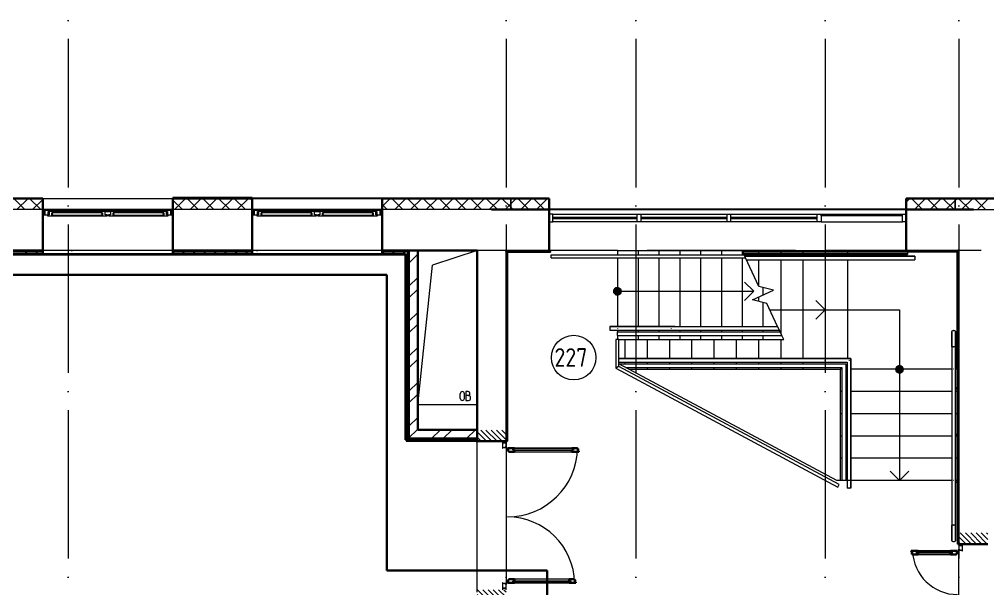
# Model space of a CAD drawing. Header units: millimetres. Extents: x -325553 to 627452, y -28539 to 738858.
# Drawn here: x 125610 to 138654, y 461724 to 469392 of the extents above; entities that cross this region are included whole.
import ezdxf

# ---------------------------------------------------------------- set-up
doc = ezdxf.new("R2010")
doc.units = ezdxf.units.MM
doc.linetypes.add('ADSK_Линия сетки', pattern=[25, 20, -2.5, 0, -2.5])
doc.linetypes.add('ADSK_Штриховая_ш2 п1_5', pattern=[4.5, 3, -1.5])
for name, color, linetype, lineweight in [('_ Окна', 7, 'Continuous', 9), ('RC-Линии_связи-Адресные', 5, 'Continuous', 30), ('Витраж', 7, 'Continuous', 9), ('Двери', 252, 'Continuous', 9), ('Лестницы', 252, 'Continuous', 9), ('Линии', 7, 'Continuous', 9), ('Марки помещений', 252, 'Continuous', 20), ('Ограждение', 252, 'Continuous', 9), ('Окна', 252, 'Continuous', 9), ('Оси', 252, 'Continuous', 9), ('Панели витража', 252, 'Continuous', 9), ('Перекрытие', 252, 'Continuous', 18), ('Стены внутренние', 7, 'Continuous', 18), ('Стены наружные', 7, 'Continuous', 18), ('Стены штриховка', 7, 'Continuous', 9), ('Стрелки вверх', 7, 'Continuous', 18)]:
    doc.layers.add(name, color=color, linetype=linetype, lineweight=lineweight)
doc.layers.add('Двери открывание', color=7, linetype='Continuous', lineweight=9, true_color=0xc0c0c0)
doc.styles.add('GOST Common_2', font='', dxfattribs={"width": 0.9, "height": 250})
doc.styles.get('GOST Common_2').set_extended_font_data('GOST type B')

# ---------------------------------------------------------------- blocks, each defined once
blk = doc.blocks.new('2 этаж')
at = {"layer": 'Двери', "lineweight": 18, "true_color": 0x636466}
h = blk.add_hatch(dxfattribs=at)
h.set_pattern_fill('FP_2', color=251, angle=-90, style=0, pattern_type=2)
h.set_pattern_definition([(315, (131231.006, 24915.747), (35.3553, 35.3553), [])])
h.paths.add_polyline_path([(131036, 23641), (131426, 23641), (131426, 23791), (131036, 23791)])
h.paths.add_polyline_path([(131036, 25791), (131426, 25791), (131426, 25941), (131036, 25941)])
h = blk.add_hatch(dxfattribs=at)
h.set_pattern_fill('FP_2', color=251, angle=90, style=0, pattern_type=2)
h.set_pattern_definition([(135, (137721.006, 23430.747), (-35.3553, -35.3553), [])])
h.paths.add_polyline_path([(137526, 22556), (137916, 22556), (137916, 22706), (137526, 22706), (137526, 22646)])
h.paths.add_polyline_path([(137526, 24406), (137916, 24406), (137916, 24556), (137526, 24556)])
at = {"layer": 'Стрелки вверх', "true_color": 0x636466}
h = blk.add_hatch(color=251, dxfattribs=at)
edge = h.paths.add_edge_path()
edge.add_arc((132926, 27811), 50, 0, 360)
for points in [[(132933, 27761), (132959, 27773), (132974, 27797), (132974, 27825), (132959, 27849), (132933, 27860), (132905, 27856), (132884, 27838), (132876, 27810), (132884, 27784), (132905, 27765)], [(136740, 26713), (136764, 26728), (136775, 26754), (136771, 26782), (136753, 26803), (136726, 26811), (136699, 26803), (136681, 26782), (136677, 26754), (136688, 26728), (136712, 26713)]]:
    blk.add_hatch(color=251, dxfattribs=at).paths.add_polyline_path(points)
h = blk.add_hatch(color=251, dxfattribs=at)
edge = h.paths.add_edge_path()
edge.add_arc((136726, 26761), 50, 0, 360)
at = {"layer": '_ Окна', "color": 251, "true_color": 0x636466}
for p, q in [((125211, 28901), (125186, 28901)), ((125186, 28843), (125211, 28843)), ((125211, 28843), (125211, 28901)), ((125309, 28867), (125306, 28867)), ((125306, 28867), (125306, 28835)), ((125306, 28835), (125309, 28835)), ((125986, 28867), (125309, 28867)), ((125309, 28867), (125309, 28835)), ((125309, 28835), (125309, 28867)), ((125309, 28835), (125986, 28835)), ((125986, 28835), (125986, 28867)), ((125986, 28867), (125986, 28835)), ((125989, 28867), (125986, 28867)), ((125986, 28835), (125989, 28835)), ((125989, 28835), (125989, 28867)), ((126136, 28867), (126133, 28867)), ((126133, 28867), (126133, 28835)), ((126133, 28835), (126136, 28835)), ((126813, 28867), (126136, 28867)), ((126136, 28867), (126136, 28835)), ((126136, 28835), (126136, 28867)), ((126136, 28835), (126813, 28835)), ((126813, 28835), (126813, 28867)), ((126813, 28867), (126813, 28835)), ((126816, 28867), (126813, 28867)), ((126813, 28835), (126816, 28835)), ((126816, 28835), (126816, 28867)), ((126936, 28901), (126911, 28901)), ((126911, 28901), (126911, 28843)), ((126911, 28843), (126936, 28843)), ((128031, 28901), (128006, 28901)), ((128006, 28843), (128031, 28843)), ((128031, 28843), (128031, 28901)), ((128129, 28867), (128126, 28867)), ((128126, 28867), (128126, 28835)), ((128126, 28835), (128129, 28835)), ((128806, 28867), (128129, 28867)), ((128129, 28867), (128129, 28835)), ((128129, 28835), (128129, 28867)), ((128129, 28835), (128806, 28835)), ((128806, 28835), (128806, 28867)), ((128806, 28867), (128806, 28835)), ((128809, 28867), (128806, 28867)), ((128806, 28835), (128809, 28835)), ((128809, 28835), (128809, 28867)), ((128956, 28867), (128953, 28867)), ((128953, 28867), (128953, 28835)), ((128953, 28835), (128956, 28835)), ((129633, 28867), (128956, 28867)), ((128956, 28867), (128956, 28835)), ((128956, 28835), (128956, 28867)), ((128956, 28835), (129633, 28835)), ((129633, 28835), (129633, 28867)), ((129633, 28867), (129633, 28835)), ((129636, 28867), (129633, 28867)), ((129633, 28835), (129636, 28835)), ((129636, 28835), (129636, 28867)), ((129756, 28901), (129731, 28901)), ((129731, 28901), (129731, 28843)), ((129731, 28843), (129756, 28843))]:
    blk.add_line(p, q, dxfattribs=at)
at = {"layer": '_ Окна', "color": 251, "lineweight": 18, "true_color": 0x636466}
for p, q in [((125270, 28901), (125211, 28901)), ((125211, 28901), (125211, 28843)), ((125211, 28843), (125249, 28843)), ((125269, 28843), (125249, 28843)), ((125249, 28843), (125249, 28826)), ((125257, 28843), (125257, 28884)), ((125257, 28884), (125269, 28884)), ((125269, 28884), (125269, 28843)), ((125319, 28884), (125269, 28884)), ((125275, 28884), (125270, 28901)), ((125306, 28835), (125306, 28867)), ((125306, 28867), (125324, 28867)), ((125324, 28835), (125306, 28835)), ((125324, 28867), (125319, 28884)), ((125322, 28826), (125324, 28835)), ((125976, 28884), (125971, 28867)), ((125971, 28867), (125989, 28867)), ((125989, 28835), (125971, 28835)), ((125971, 28835), (125973, 28826)), ((126026, 28884), (125976, 28884)), ((125989, 28867), (125989, 28835)), ((126026, 28843), (126026, 28884)), ((126046, 28843), (126026, 28843)), ((126046, 28826), (126046, 28843)), ((126096, 28843), (126076, 28843)), ((126076, 28843), (126076, 28826)), ((126096, 28884), (126096, 28843)), ((126146, 28884), (126096, 28884)), ((126133, 28835), (126133, 28867)), ((126133, 28867), (126151, 28867)), ((126151, 28835), (126133, 28835)), ((126151, 28867), (126146, 28884)), ((126149, 28826), (126151, 28835)), ((126803, 28884), (126798, 28867)), ((126798, 28867), (126816, 28867)), ((126816, 28835), (126798, 28835)), ((126798, 28835), (126800, 28826)), ((126853, 28884), (126803, 28884)), ((126816, 28867), (126816, 28835)), ((126852, 28901), (126847, 28884)), ((126911, 28901), (126852, 28901)), ((126853, 28843), (126853, 28884)), ((126853, 28884), (126865, 28884)), ((126873, 28843), (126853, 28843)), ((126865, 28884), (126865, 28843)), ((126873, 28826), (126873, 28843)), ((126873, 28843), (126911, 28843)), ((126911, 28843), (126911, 28901)), ((128090, 28901), (128031, 28901)), ((128031, 28901), (128031, 28843)), ((128031, 28843), (128069, 28843)), ((128089, 28843), (128069, 28843)), ((128069, 28843), (128069, 28826)), ((128077, 28843), (128077, 28884)), ((128077, 28884), (128089, 28884)), ((128089, 28884), (128089, 28843)), ((128139, 28884), (128089, 28884)), ((128095, 28884), (128090, 28901)), ((128126, 28835), (128126, 28867)), ((128126, 28867), (128144, 28867)), ((128144, 28835), (128126, 28835)), ((128144, 28867), (128139, 28884)), ((128142, 28826), (128144, 28835)), ((128796, 28884), (128791, 28867)), ((128791, 28867), (128809, 28867)), ((128809, 28835), (128791, 28835)), ((128791, 28835), (128793, 28826)), ((128846, 28884), (128796, 28884)), ((128809, 28867), (128809, 28835)), ((128846, 28843), (128846, 28884)), ((128866, 28843), (128846, 28843)), ((128866, 28826), (128866, 28843)), ((128916, 28843), (128896, 28843)), ((128896, 28843), (128896, 28826)), ((128916, 28884), (128916, 28843)), ((128966, 28884), (128916, 28884)), ((128953, 28835), (128953, 28867)), ((128953, 28867), (128971, 28867)), ((128971, 28835), (128953, 28835)), ((128971, 28867), (128966, 28884)), ((128969, 28826), (128971, 28835)), ((129623, 28884), (129618, 28867)), ((129618, 28867), (129636, 28867)), ((129636, 28835), (129618, 28835)), ((129618, 28835), (129620, 28826)), ((129673, 28884), (129623, 28884)), ((129636, 28867), (129636, 28835)), ((129672, 28901), (129667, 28884)), ((129731, 28901), (129672, 28901)), ((129673, 28843), (129673, 28884)), ((129673, 28884), (129685, 28884)), ((129693, 28843), (129673, 28843)), ((129685, 28884), (129685, 28843)), ((129693, 28826), (129693, 28843)), ((129693, 28843), (129731, 28843)), ((129731, 28843), (129731, 28901)), ((135669, 28828), (135669, 28748)), ((136766, 28828), (135669, 28828)), ((136766, 28748), (136766, 28828)), ((125249, 28826), (125305, 28826)), ((125305, 28826), (125306, 28827)), ((125306, 28827), (125307, 28826)), ((125307, 28826), (125322, 28826)), ((125973, 28826), (125988, 28826)), ((125988, 28826), (125989, 28827)), ((125989, 28827), (125990, 28826)), ((125990, 28826), (126046, 28826)), ((126076, 28826), (126132, 28826)), ((126132, 28826), (126133, 28827)), ((126133, 28827), (126134, 28826)), ((126134, 28826), (126149, 28826)), ((126800, 28826), (126815, 28826)), ((126815, 28826), (126816, 28827)), ((126816, 28827), (126817, 28826)), ((126817, 28826), (126873, 28826)), ((128069, 28826), (128125, 28826)), ((128125, 28826), (128126, 28827)), ((128126, 28827), (128127, 28826)), ((128127, 28826), (128142, 28826)), ((128793, 28826), (128808, 28826)), ((128808, 28826), (128809, 28827)), ((128809, 28827), (128810, 28826)), ((128810, 28826), (128866, 28826)), ((128896, 28826), (128952, 28826)), ((128952, 28826), (128953, 28827)), ((128953, 28827), (128954, 28826)), ((128954, 28826), (128969, 28826)), ((129620, 28826), (129635, 28826)), ((129635, 28826), (129636, 28827)), ((129636, 28827), (129637, 28826)), ((129637, 28826), (129693, 28826)), ((135669, 28748), (136766, 28748))]:
    blk.add_line(p, q, dxfattribs=at)
at = {"layer": 'Витраж', "color": 251, "lineweight": 18, "true_color": 0x636466}
for p, q in [((132056, 28848), (132006, 28848)), ((132006, 28748), (132006, 28848)), ((132056, 28748), (132056, 28848)), ((132006, 28748), (132056, 28748))]:
    blk.add_line(p, q, dxfattribs=at)
at = {"layer": 'Витраж', "color": 251, "true_color": 0x636466}
for p, q in [((132056, 28848), (133194, 28848)), ((133244, 28848), (134406, 28848)), ((134456, 28848), (135619, 28848)), ((135669, 28848), (136766, 28848)), ((133194, 28748), (132056, 28748)), ((134406, 28748), (133244, 28748)), ((135619, 28748), (134456, 28748))]:
    blk.add_line(p, q, dxfattribs=at)
at = {"layer": 'Витраж', "color": 251, "lineweight": 18, "true_color": 0x636466, "extrusion": (0, 0, -1)}
for p, q in [((133194, 28748), (133194, 28848)), ((133194, 28848), (133244, 28848)), ((133244, 28748), (133244, 28848)), ((134406, 28748), (134406, 28848)), ((134406, 28848), (134456, 28848)), ((134456, 28748), (134456, 28848)), ((135619, 28748), (135619, 28848)), ((135619, 28848), (135669, 28848)), ((135669, 28828), (135669, 28848)), ((136766, 28828), (136766, 28848)), ((136766, 28848), (136816, 28848)), ((136816, 28748), (136816, 28848)), ((133244, 28748), (133194, 28748)), ((134456, 28748), (134406, 28748)), ((135669, 28748), (135619, 28748)), ((136816, 28748), (136766, 28748))]:
    blk.add_line(p, q, dxfattribs=at)
at = {"layer": 'Двери', "color": 251, "linetype": 'ADSK_Штриховая_ш2 п1_5', "true_color": 0x636466}
for p, q in [((131036, 25941), (131036, 25791)), ((131426, 25791), (131426, 25941)), ((131036, 25791), (131426, 25791)), ((137526, 24556), (137526, 24406)), ((137526, 24406), (137916, 24406))]:
    blk.add_line(p, q, dxfattribs=at)
at = {"layer": 'Двери', "color": 251, "true_color": 0x636466}
for p, q in [((131426, 25791), (131376, 25791)), ((131376, 25791), (131376, 25771)), ((131376, 25771), (131426, 25771)), ((131426, 25771), (131376, 25771)), ((131376, 25771), (131376, 25699)), ((131376, 25699), (131384, 25699)), ((131384, 25699), (131384, 25708)), ((131384, 25708), (131418, 25708)), ((131418, 25708), (131418, 25722)), ((131418, 25722), (131426, 25722)), ((131426, 25771), (131426, 25791)), ((131426, 25722), (131426, 25771)), ((132314, 25699), (131538, 25699)), ((131520, 25690), (131520, 25669)), ((132332, 25690), (131520, 25690)), ((131520, 25669), (132332, 25669)), ((131538, 25649), (132314, 25649)), ((132332, 25669), (132332, 25690)), ((137576, 24406), (137526, 24406)), ((137526, 24406), (137526, 24386)), ((137576, 24386), (137576, 24406)), ((136960, 24305), (137432, 24305)), ((136960, 24284), (136960, 24305)), ((137432, 24284), (136960, 24284)), ((137414, 24314), (136978, 24314)), ((136978, 24264), (137414, 24264)), ((137432, 24305), (137432, 24284)), ((137526, 24386), (137576, 24386)), ((137576, 24386), (137526, 24386)), ((137526, 24386), (137526, 24337)), ((137526, 24337), (137534, 24337)), ((137534, 24337), (137534, 24323)), ((137534, 24323), (137568, 24323)), ((137568, 24323), (137568, 24314)), ((137568, 24314), (137576, 24314)), ((137576, 24314), (137576, 24386)), ((131384, 23883), (131376, 23883)), ((131376, 23883), (131376, 23811)), ((131384, 23874), (131384, 23883)), ((131418, 23874), (131384, 23874)), ((131418, 23860), (131418, 23874)), ((131520, 23913), (132292, 23913)), ((131520, 23892), (131520, 23913)), ((132292, 23892), (131520, 23892)), ((132274, 23933), (131538, 23933)), ((131538, 23883), (132274, 23883)), ((132292, 23913), (132292, 23892)), ((131426, 23811), (131376, 23811)), ((131376, 23811), (131376, 23791)), ((131376, 23811), (131426, 23811)), ((131426, 23860), (131418, 23860)), ((131426, 23811), (131426, 23860)), ((131426, 23791), (131426, 23811))]:
    blk.add_line(p, q, dxfattribs=at)
at = {"layer": 'Двери', "color": 251, "lineweight": 30, "true_color": 0x636466}
for p, q in [((131538, 25699), (131444, 25699)), ((131444, 25699), (131444, 25691)), ((131538, 25690), (131538, 25699)), ((132390, 25699), (132314, 25699)), ((132314, 25690), (132314, 25699)), ((132390, 25691), (132390, 25699)), ((131444, 25691), (131453, 25691)), ((131453, 25691), (131453, 25657)), ((131453, 25657), (131462, 25657)), ((131462, 25657), (131462, 25649)), ((131462, 25649), (131538, 25649)), ((131520, 25690), (131538, 25690)), ((131520, 25669), (131520, 25690)), ((131538, 25669), (131520, 25669)), ((131538, 25649), (131538, 25669)), ((132332, 25690), (132314, 25690)), ((132314, 25669), (132332, 25669)), ((132314, 25649), (132314, 25669)), ((132314, 25649), (132408, 25649)), ((132332, 25669), (132332, 25690)), ((132399, 25691), (132390, 25691)), ((132399, 25657), (132399, 25691)), ((132408, 25657), (132399, 25657)), ((132408, 25649), (132408, 25657)), ((136978, 24314), (136884, 24314)), ((136884, 24314), (136884, 24306)), ((136884, 24306), (136893, 24306)), ((136893, 24306), (136893, 24272)), ((136893, 24272), (136902, 24272)), ((136902, 24272), (136902, 24264)), ((136902, 24264), (136978, 24264)), ((136960, 24305), (136978, 24305)), ((136960, 24284), (136960, 24305)), ((136978, 24284), (136960, 24284)), ((136978, 24305), (136978, 24314)), ((136978, 24264), (136978, 24284)), ((137508, 24314), (137414, 24314)), ((137414, 24305), (137414, 24314)), ((137432, 24305), (137414, 24305)), ((137414, 24284), (137432, 24284)), ((137414, 24264), (137414, 24284)), ((137414, 24264), (137490, 24264)), ((137432, 24284), (137432, 24305)), ((137490, 24264), (137490, 24272)), ((137490, 24272), (137499, 24272)), ((137499, 24272), (137499, 24306)), ((137499, 24306), (137508, 24306)), ((137508, 24306), (137508, 24314)), ((131453, 23891), (131444, 23891)), ((131444, 23891), (131444, 23883)), ((131444, 23883), (131538, 23883)), ((131453, 23925), (131453, 23891)), ((131462, 23925), (131453, 23925)), ((131538, 23933), (131462, 23933)), ((131462, 23933), (131462, 23925)), ((131538, 23913), (131520, 23913)), ((131520, 23913), (131520, 23892)), ((131520, 23892), (131538, 23892)), ((131538, 23933), (131538, 23913)), ((131538, 23892), (131538, 23883)), ((132350, 23933), (132274, 23933)), ((132274, 23933), (132274, 23913)), ((132274, 23913), (132292, 23913)), ((132274, 23892), (132274, 23883)), ((132292, 23892), (132274, 23892)), ((132274, 23883), (132368, 23883)), ((132292, 23913), (132292, 23892)), ((132350, 23925), (132350, 23933)), ((132359, 23925), (132350, 23925)), ((132359, 23891), (132359, 23925)), ((132368, 23891), (132359, 23891)), ((132368, 23883), (132368, 23891))]:
    blk.add_line(p, q, dxfattribs=at)
at = {"layer": 'Двери открывание', "color": 251, "true_color": 0x636466}
for centre, radius, start, end in [((131444, 25717), 946, 270, 358.9097), ((131444, 23865), 906, 1.1384, 90), ((137508, 24332), 606, 181.7021, 270)]:
    blk.add_arc(centre, radius, start, end, dxfattribs=at)
at = {"layer": 'Лестницы', "color": 251, "true_color": 0x636466}
for p, q in [((132926, 28361), (132926, 28301)), ((132926, 28361), (133206, 28361)), ((132926, 28361), (132926, 28301)), ((133206, 28361), (133486, 28361)), ((133206, 28361), (133206, 28301)), ((133206, 28361), (133206, 28301)), ((133486, 28361), (133766, 28361)), ((133486, 28361), (133486, 28301)), ((133486, 28361), (133486, 28301)), ((133766, 28361), (134046, 28361)), ((133766, 28361), (133766, 28301)), ((133766, 28361), (133766, 28301)), ((134046, 28361), (134326, 28361)), ((134046, 28361), (134046, 28301)), ((134046, 28361), (134046, 28301)), ((134326, 28361), (134606, 28361)), ((134326, 28361), (134326, 28301)), ((134326, 28361), (134326, 28301)), ((134606, 28361), (134606, 28361)), ((134634, 28301), (134606, 28361)), ((134606, 28361), (134606, 28301)), ((134606, 28361), (134606, 28301)), ((134606, 28361), (134826, 28361)), ((134826, 28361), (135126, 28361)), ((134826, 28361), (134826, 28286)), ((134826, 28361), (134826, 28286)), ((135126, 28361), (135426, 28361)), ((135126, 28361), (135126, 28286)), ((135126, 28361), (135126, 28286)), ((135426, 28361), (135726, 28361)), ((135426, 28361), (135426, 28286)), ((135426, 28361), (135426, 28286)), ((136816, 28361), (135726, 28361)), ((135726, 28361), (135726, 28286)), ((135726, 28361), (135726, 28286)), ((132926, 28261), (132926, 27336)), ((132926, 28261), (132926, 27336)), ((133206, 28261), (133206, 27336)), ((133206, 28261), (133206, 27336)), ((133486, 28261), (133486, 27336)), ((133486, 28261), (133486, 27336)), ((133766, 28261), (133766, 27336)), ((133766, 28261), (133766, 27336)), ((134046, 28261), (134046, 27336)), ((134046, 28261), (134046, 27336)), ((134326, 28261), (134326, 27336)), ((134326, 28261), (134326, 27336)), ((134606, 28261), (134606, 27336)), ((134606, 28261), (134606, 27336)), ((134833, 27874), (134653, 28261)), ((134826, 28236), (134826, 27889)), ((134826, 28236), (134826, 27889)), ((135126, 28236), (135126, 27246)), ((135126, 28236), (135126, 27246)), ((135426, 28236), (135426, 26906)), ((135426, 28236), (135426, 26906)), ((135726, 28236), (135726, 26906)), ((135726, 28236), (135726, 26906)), ((134744, 27695), (135028, 27827)), ((135028, 27827), (134833, 27874)), ((134886, 27861), (134886, 27761)), ((134886, 27861), (134886, 27761)), ((134939, 27647), (134744, 27695)), ((134826, 27733), (134826, 27675)), ((134826, 27733), (134826, 27675)), ((134886, 27660), (134886, 27336)), ((134886, 27660), (134886, 27336)), ((135084, 27336), (134939, 27647)), ((132926, 27286), (132926, 27266)), ((132926, 27286), (132926, 27266)), ((133206, 27286), (133206, 27266)), ((133206, 27286), (133206, 27266)), ((133486, 27286), (133486, 27266)), ((133486, 27286), (133486, 27266)), ((133766, 27286), (133766, 27266)), ((133766, 27286), (133766, 27266)), ((134046, 27286), (134046, 27266)), ((134046, 27286), (134046, 27266)), ((134326, 27286), (134326, 27266)), ((134326, 27286), (134326, 27266)), ((134606, 27286), (134606, 27266)), ((134606, 27286), (134606, 27266)), ((134886, 27286), (134886, 27266)), ((134886, 27286), (134886, 27266)), ((135117, 27266), (135108, 27286)), ((132926, 27216), (132926, 27161)), ((132926, 27216), (132926, 27161)), ((132946, 27161), (133206, 27161)), ((133026, 27161), (133026, 26906)), ((133026, 27161), (133026, 26906)), ((133206, 27216), (133206, 27161)), ((133206, 27216), (133206, 27161)), ((133206, 27161), (133486, 27161)), ((133326, 27161), (133326, 26906)), ((133326, 27161), (133326, 26906)), ((133486, 27216), (133486, 27161)), ((133486, 27216), (133486, 27161)), ((133486, 27161), (133766, 27161)), ((133626, 27161), (133626, 26906)), ((133626, 27161), (133626, 26906)), ((133766, 27216), (133766, 27161)), ((133766, 27216), (133766, 27161)), ((133766, 27161), (134046, 27161)), ((133926, 27161), (133926, 26906)), ((133926, 27161), (133926, 26906)), ((134046, 27216), (134046, 27161)), ((134046, 27216), (134046, 27161)), ((134046, 27161), (134326, 27161)), ((134226, 27161), (134226, 26906)), ((134226, 27161), (134226, 26906)), ((134326, 27216), (134326, 27161)), ((134326, 27216), (134326, 27161)), ((134326, 27161), (134606, 27161)), ((134526, 27161), (134526, 26906)), ((134526, 27161), (134526, 26906)), ((134606, 27216), (134606, 27161)), ((134606, 27216), (134606, 27161)), ((134606, 27161), (134886, 27161)), ((134826, 27161), (134826, 26906)), ((134826, 27161), (134826, 26906)), ((134886, 27216), (134886, 27161)), ((134886, 27216), (134886, 27161)), ((134886, 27161), (135166, 27161)), ((135126, 27161), (135126, 26906)), ((135126, 27161), (135126, 26906)), ((135166, 27161), (135140, 27216)), ((133026, 26856), (133026, 26836)), ((133026, 26856), (133026, 26836)), ((133082, 26761), (133326, 26761)), ((133326, 26856), (133326, 26836)), ((133326, 26856), (133326, 26836)), ((133326, 26786), (133326, 26761)), ((133326, 26786), (133326, 26761)), ((133326, 26761), (133626, 26761)), ((133626, 26856), (133626, 26836)), ((133626, 26856), (133626, 26836)), ((133626, 26786), (133626, 26761)), ((133626, 26786), (133626, 26761)), ((133626, 26761), (133926, 26761)), ((133926, 26856), (133926, 26836)), ((133926, 26856), (133926, 26836)), ((133926, 26786), (133926, 26761)), ((133926, 26786), (133926, 26761)), ((133926, 26761), (134226, 26761)), ((134226, 26856), (134226, 26836)), ((134226, 26856), (134226, 26836)), ((134226, 26786), (134226, 26761)), ((134226, 26786), (134226, 26761)), ((134226, 26761), (134526, 26761)), ((134526, 26856), (134526, 26836)), ((134526, 26856), (134526, 26836)), ((134526, 26786), (134526, 26761)), ((134526, 26786), (134526, 26761)), ((134526, 26761), (134826, 26761)), ((134826, 26856), (134826, 26836)), ((134826, 26856), (134826, 26836)), ((134826, 26786), (134826, 26761)), ((134826, 26786), (134826, 26761)), ((134826, 26761), (135126, 26761)), ((135126, 26856), (135126, 26836)), ((135126, 26856), (135126, 26836)), ((135126, 26786), (135126, 26761)), ((135126, 26786), (135126, 26761)), ((135126, 26761), (135426, 26761)), ((135426, 26856), (135426, 26836)), ((135426, 26856), (135426, 26836)), ((135426, 26786), (135426, 26761)), ((135426, 26786), (135426, 26761)), ((135426, 26761), (135726, 26761)), ((135726, 26856), (135726, 26836)), ((135726, 26856), (135726, 26836)), ((135726, 26786), (135726, 26761)), ((135726, 26786), (135726, 26761)), ((135726, 26761), (135926, 26761)), ((135951, 26761), (135926, 26761)), ((135926, 26761), (135926, 26461)), ((136021, 26761), (136001, 26761)), ((137431, 26761), (136071, 26761)), ((137511, 26761), (137481, 26761)), ((135926, 26461), (135926, 26161)), ((135951, 26461), (135926, 26461)), ((135951, 26461), (135926, 26461)), ((136021, 26461), (136001, 26461)), ((136021, 26461), (136001, 26461)), ((137431, 26461), (136071, 26461)), ((137431, 26461), (136071, 26461)), ((137511, 26461), (137481, 26461)), ((137511, 26461), (137481, 26461)), ((135926, 26161), (135926, 25861)), ((135951, 26161), (135926, 26161)), ((135951, 26161), (135926, 26161)), ((136021, 26161), (136001, 26161)), ((136021, 26161), (136001, 26161)), ((137431, 26161), (136071, 26161)), ((137431, 26161), (136071, 26161)), ((137511, 26161), (137481, 26161)), ((137511, 26161), (137481, 26161)), ((135926, 25861), (135926, 25561)), ((135951, 25861), (135926, 25861)), ((135951, 25861), (135926, 25861)), ((136021, 25861), (136001, 25861)), ((136021, 25861), (136001, 25861)), ((137431, 25861), (136071, 25861)), ((137431, 25861), (136071, 25861)), ((137511, 25861), (137481, 25861)), ((137511, 25861), (137481, 25861)), ((135926, 25561), (135926, 25261)), ((135951, 25561), (135926, 25561)), ((135951, 25561), (135926, 25561)), ((136021, 25561), (136001, 25561)), ((136021, 25561), (136001, 25561)), ((137431, 25561), (136071, 25561)), ((137431, 25561), (136071, 25561)), ((137511, 25561), (137481, 25561)), ((137511, 25561), (137481, 25561)), ((135951, 25261), (135926, 25261)), ((137431, 25261), (136001, 25261)), ((137511, 25261), (137481, 25261))]:
    blk.add_line(p, q, dxfattribs=at)
at = {"layer": 'Линии', "color": 251, "lineweight": 18, "ltscale": 100, "true_color": 0x636466}
for p, q in [((131036, 28361), (130436, 28163)), ((130236, 26281), (130436, 28163)), ((130808, 26369), (130808, 26432)), ((130865, 26369), (130865, 26432)), ((130916, 26460), (130886, 26460)), ((130886, 26460), (130886, 26340)), ((130919, 26407), (130886, 26407)), ((130939, 26427), (130939, 26437)), ((130949, 26367), (130949, 26377)), ((131036, 26281), (130236, 26281)), ((130886, 26340), (130922, 26340))]:
    blk.add_line(p, q, dxfattribs=at)
at = {"layer": 'Линии', "color": 251, "lineweight": 18, "true_color": 0x636466}
for centre, radius, start, end in [((130837, 26432), 28.7, 0, 180), ((130837, 26369), 28.7, 180, 0), ((130916, 26437), 23.3, 0, 90), ((130919, 26427), 20, 270, 0), ((130919, 26377), 30, 0, 90), ((130922, 26367), 26.7, 270, 0)]:
    blk.add_arc(centre, radius, start, end, dxfattribs=at)
at = {"layer": 'Марки помещений', "color": 251, "true_color": 0x636466}
blk.add_circle((132337, 26918), 300, dxfattribs=at)
at = {"layer": 'Ограждение', "color": 251, "true_color": 0x636466}
for p, q in [((131451, 28336), (132026, 28336)), ((131451, 25791), (131451, 28336)), ((132006, 28346), (132026, 28346)), ((132026, 28346), (132026, 28336)), ((134608, 28356), (135726, 28356)), ((134614, 28343), (135726, 28343)), ((134626, 28318), (135726, 28318)), ((135726, 28356), (136816, 28356)), ((135726, 28343), (136835, 28343)), ((135726, 28318), (136835, 28318)), ((136835, 28346), (136835, 28306)), ((136835, 28343), (136835, 28318)), ((136876, 28336), (136876, 28346)), ((137501, 28336), (136876, 28336)), ((137501, 26761), (137501, 28336)), ((132035, 28301), (132460, 28301)), ((132035, 28261), (132035, 28301)), ((132035, 28261), (132460, 28261)), ((132460, 28301), (132646, 28301)), ((132460, 28261), (132646, 28261)), ((132646, 28301), (134634, 28301)), ((132646, 28261), (134653, 28261)), ((134632, 28306), (135726, 28306)), ((134653, 28261), (134634, 28301)), ((134653, 28261), (134634, 28301)), ((135732, 28286), (134641, 28286)), ((134641, 28286), (135726, 28286)), ((134664, 28236), (135732, 28236)), ((134664, 28236), (135726, 28236)), ((135726, 28306), (136835, 28306)), ((135726, 28286), (136935, 28286)), ((135726, 28236), (136935, 28236)), ((136835, 28286), (135732, 28286)), ((135732, 28236), (136835, 28236)), ((136935, 28286), (136835, 28286)), ((136835, 28236), (136935, 28236)), ((136935, 28286), (136935, 28236)), ((136935, 28258), (136935, 28263)), ((132926, 27336), (132826, 27336)), ((132826, 27336), (132826, 27286)), ((132826, 27336), (132926, 27336)), ((132826, 27313), (132826, 27308)), ((132826, 27286), (132926, 27286)), ((132826, 27286), (132926, 27286)), ((132926, 27336), (135084, 27336)), ((132926, 27286), (135108, 27286)), ((132926, 27266), (135117, 27266)), ((132926, 27216), (132926, 27266)), ((133700, 27336), (132934, 27336)), ((132934, 27286), (133700, 27286)), ((133656, 27308), (133656, 27313)), ((135108, 27286), (135084, 27336)), ((135140, 27216), (135117, 27266)), ((135140, 27216), (135117, 27266)), ((132906, 27161), (132906, 26776)), ((132946, 27161), (132906, 27161)), ((132926, 27216), (135140, 27216)), ((132946, 26800), (132946, 27161)), ((137431, 27061), (137431, 26760)), ((137481, 27061), (137431, 27061)), ((137431, 27061), (137431, 26761)), ((137458, 27061), (137454, 27061)), ((137454, 27061), (137456, 27061)), ((137456, 27061), (137458, 27061)), ((137481, 26760), (137481, 27061)), ((137481, 27061), (137481, 26761)), ((135732, 26906), (132946, 26906)), ((132946, 26906), (135726, 26906)), ((135726, 26906), (136071, 26906)), ((136071, 26906), (135732, 26906)), ((136071, 25261), (136071, 26906)), ((136071, 26906), (136071, 25161)), ((132906, 26776), (135897, 25172)), ((132946, 26856), (135732, 26856)), ((132946, 26856), (135726, 26856)), ((135915, 25208), (132946, 26800)), ((132951, 26836), (135726, 26836)), ((132951, 26831), (132951, 26836)), ((133035, 26786), (135726, 26786)), ((135726, 26856), (136021, 26856)), ((135726, 26836), (136001, 26836)), ((135726, 26786), (135951, 26786)), ((135732, 26856), (136021, 26856)), ((135951, 26786), (135951, 25261)), ((136001, 26836), (136001, 25261)), ((136021, 26856), (136021, 25261)), ((136021, 26856), (136021, 25161)), ((137431, 26761), (137431, 25261)), ((137431, 26755), (137431, 25255)), ((137481, 26761), (137481, 25261)), ((137481, 25255), (137481, 26755)), ((137511, 26510), (137481, 26510)), ((137481, 26495), (137511, 26495)), ((137511, 25884), (137481, 25884)), ((137481, 25869), (137511, 25869)), ((130081, 25811), (130081, 25791)), ((130081, 25791), (131021, 25791)), ((131451, 25791), (131441, 25791)), ((135897, 25172), (135915, 25208)), ((136001, 25261), (135951, 25261)), ((136021, 25261), (136021, 25161)), ((136071, 25161), (136071, 25261)), ((137431, 25261), (137431, 24661)), ((137431, 25255), (137431, 24961)), ((137481, 25261), (137481, 24661)), ((137511, 25256), (137481, 25256)), ((137481, 24961), (137481, 25255)), ((137481, 25241), (137511, 25241)), ((136071, 25161), (136021, 25161)), ((136044, 25161), (136048, 25161)), ((137431, 24961), (137431, 24661)), ((137481, 24661), (137481, 24961)), ((137481, 24661), (137431, 24661)), ((137454, 24661), (137458, 24661)), ((137456, 24661), (137454, 24661)), ((137458, 24661), (137456, 24661))]:
    blk.add_line(p, q, dxfattribs=at)
at = {"layer": 'Ограждение', "color": 251, "true_color": 0x636466, "flags": 128}
for points in [[(137431, 27261), (137431, 27262), (137431, 27263), (137431, 27264), (137431, 27265), (137432, 27266), (137432, 27267), (137432, 27268), (137432, 27269), (137433, 27270), (137433, 27270), (137433, 27271), (137434, 27272), (137434, 27273), (137435, 27274), (137435, 27275), (137436, 27276), (137437, 27276), (137437, 27277), (137438, 27278), (137439, 27279), (137439, 27279), (137440, 27280), (137441, 27281), (137442, 27281), (137442, 27282), (137443, 27282), (137444, 27283), (137445, 27283), (137446, 27284), (137447, 27284), (137448, 27284), (137449, 27285), (137450, 27285), (137451, 27285), (137452, 27285), (137453, 27286), (137454, 27286), (137455, 27286), (137456, 27286), (137456, 27286)], [(137456, 27286), (137457, 27286), (137458, 27286), (137459, 27286), (137460, 27285), (137461, 27285), (137462, 27285), (137463, 27285), (137464, 27284), (137465, 27284), (137466, 27284), (137467, 27283), (137468, 27283), (137468, 27282), (137469, 27282), (137470, 27281), (137471, 27281), (137472, 27280), (137472, 27280), (137473, 27279), (137474, 27278), (137475, 27277), (137475, 27277), (137476, 27276), (137476, 27275), (137477, 27274), (137478, 27273), (137478, 27273), (137479, 27272), (137479, 27271), (137479, 27270), (137480, 27269), (137480, 27268), (137480, 27267), (137480, 27266), (137481, 27265), (137481, 27264), (137481, 27263), (137481, 27262), (137481, 27261), (137481, 27261)], [(137431, 27061), (137431, 27069), (137431, 27077), (137431, 27085), (137431, 27093), (137431, 27100), (137431, 27108), (137431, 27116), (137431, 27124), (137431, 27131), (137431, 27139), (137431, 27146), (137431, 27153), (137431, 27160), (137431, 27167), (137431, 27174), (137431, 27180), (137431, 27187), (137431, 27193), (137431, 27199), (137431, 27204), (137431, 27210), (137431, 27215), (137431, 27220), (137431, 27225), (137431, 27229), (137431, 27233), (137431, 27237), (137431, 27241), (137431, 27244), (137431, 27247), (137431, 27250), (137431, 27252), (137431, 27254), (137431, 27256), (137431, 27258), (137431, 27259), (137431, 27260), (137431, 27260), (137431, 27261), (137431, 27261)], [(137431, 27261), (137431, 27261), (137431, 27260), (137431, 27259), (137431, 27258), (137431, 27257), (137431, 27255), (137431, 27253), (137431, 27251), (137431, 27248), (137431, 27245), (137431, 27242), (137431, 27238), (137431, 27234), (137431, 27230), (137431, 27226), (137431, 27221), (137431, 27216), (137431, 27211), (137431, 27206), (137431, 27200), (137431, 27194), (137431, 27188), (137431, 27182), (137431, 27175), (137431, 27169), (137431, 27162), (137431, 27155), (137431, 27148), (137431, 27141), (137431, 27133), (137431, 27126), (137431, 27118), (137431, 27110), (137431, 27103), (137431, 27095), (137431, 27087), (137431, 27079), (137431, 27071), (137431, 27063), (137431, 27061)], [(137481, 27061), (137481, 27069), (137481, 27077), (137481, 27085), (137481, 27093), (137481, 27100), (137481, 27108), (137481, 27116), (137481, 27124), (137481, 27131), (137481, 27139), (137481, 27146), (137481, 27153), (137481, 27160), (137481, 27167), (137481, 27174), (137481, 27180), (137481, 27187), (137481, 27193), (137481, 27199), (137481, 27204), (137481, 27210), (137481, 27215), (137481, 27220), (137481, 27225), (137481, 27229), (137481, 27233), (137481, 27237), (137481, 27241), (137481, 27244), (137481, 27247), (137481, 27250), (137481, 27252), (137481, 27254), (137481, 27256), (137481, 27258), (137481, 27259), (137481, 27260), (137481, 27260), (137481, 27261), (137481, 27261)], [(137481, 27261), (137481, 27261), (137481, 27260), (137481, 27259), (137481, 27258), (137481, 27257), (137481, 27255), (137481, 27253), (137481, 27251), (137481, 27248), (137481, 27245), (137481, 27242), (137481, 27238), (137481, 27234), (137481, 27230), (137481, 27226), (137481, 27221), (137481, 27216), (137481, 27211), (137481, 27206), (137481, 27200), (137481, 27194), (137481, 27188), (137481, 27182), (137481, 27175), (137481, 27169), (137481, 27162), (137481, 27155), (137481, 27148), (137481, 27141), (137481, 27133), (137481, 27126), (137481, 27118), (137481, 27110), (137481, 27103), (137481, 27095), (137481, 27087), (137481, 27079), (137481, 27071), (137481, 27063), (137481, 27061)], [(137431, 24661), (137431, 24653), (137431, 24645), (137431, 24637), (137431, 24629), (137431, 24621), (137431, 24613), (137431, 24605), (137431, 24598), (137431, 24590), (137431, 24583), (137431, 24576), (137431, 24568), (137431, 24561), (137431, 24555), (137431, 24548), (137431, 24541), (137431, 24535), (137431, 24529), (137431, 24523), (137431, 24517), (137431, 24512), (137431, 24507), (137431, 24502), (137431, 24497), (137431, 24492), (137431, 24488), (137431, 24484), (137431, 24481), (137431, 24477), (137431, 24474), (137431, 24472), (137431, 24469), (137431, 24467), (137431, 24465), (137431, 24464), (137431, 24462), (137431, 24462), (137431, 24461), (137431, 24461), (137431, 24461)], [(137431, 24461), (137431, 24461), (137431, 24461), (137431, 24462), (137431, 24463), (137431, 24465), (137431, 24466), (137431, 24469), (137431, 24471), (137431, 24474), (137431, 24477), (137431, 24480), (137431, 24483), (137431, 24487), (137431, 24491), (137431, 24496), (137431, 24500), (137431, 24505), (137431, 24510), (137431, 24516), (137431, 24521), (137431, 24527), (137431, 24533), (137431, 24540), (137431, 24546), (137431, 24553), (137431, 24560), (137431, 24566), (137431, 24574), (137431, 24581), (137431, 24588), (137431, 24596), (137431, 24603), (137431, 24611), (137431, 24619), (137431, 24627), (137431, 24635), (137431, 24643), (137431, 24651), (137431, 24659), (137431, 24661)], [(137481, 24661), (137481, 24653), (137481, 24645), (137481, 24637), (137481, 24629), (137481, 24621), (137481, 24613), (137481, 24605), (137481, 24598), (137481, 24590), (137481, 24583), (137481, 24576), (137481, 24568), (137481, 24561), (137481, 24555), (137481, 24548), (137481, 24541), (137481, 24535), (137481, 24529), (137481, 24523), (137481, 24517), (137481, 24512), (137481, 24507), (137481, 24502), (137481, 24497), (137481, 24492), (137481, 24488), (137481, 24484), (137481, 24481), (137481, 24477), (137481, 24474), (137481, 24472), (137481, 24469), (137481, 24467), (137481, 24465), (137481, 24464), (137481, 24462), (137481, 24462), (137481, 24461), (137481, 24461), (137481, 24461)], [(137481, 24461), (137481, 24461), (137481, 24461), (137481, 24462), (137481, 24463), (137481, 24465), (137481, 24466), (137481, 24469), (137481, 24471), (137481, 24474), (137481, 24477), (137481, 24480), (137481, 24483), (137481, 24487), (137481, 24491), (137481, 24496), (137481, 24500), (137481, 24505), (137481, 24510), (137481, 24516), (137481, 24521), (137481, 24527), (137481, 24533), (137481, 24540), (137481, 24546), (137481, 24553), (137481, 24560), (137481, 24566), (137481, 24574), (137481, 24581), (137481, 24588), (137481, 24596), (137481, 24603), (137481, 24611), (137481, 24619), (137481, 24627), (137481, 24635), (137481, 24643), (137481, 24651), (137481, 24659), (137481, 24661)], [(137456, 24436), (137455, 24436), (137454, 24436), (137453, 24436), (137452, 24436), (137451, 24436), (137450, 24436), (137449, 24437), (137448, 24437), (137447, 24437), (137446, 24438), (137445, 24438), (137444, 24439), (137444, 24439), (137443, 24440), (137442, 24440), (137441, 24441), (137440, 24441), (137440, 24442), (137439, 24443), (137438, 24443), (137437, 24444), (137437, 24445), (137436, 24446), (137436, 24446), (137435, 24447), (137434, 24448), (137434, 24449), (137434, 24450), (137433, 24451), (137433, 24452), (137432, 24453), (137432, 24454), (137432, 24455), (137432, 24456), (137431, 24456), (137431, 24457), (137431, 24458), (137431, 24459), (137431, 24460), (137431, 24461)], [(137481, 24461), (137481, 24460), (137481, 24459), (137481, 24458), (137481, 24457), (137481, 24456), (137480, 24455), (137480, 24454), (137480, 24453), (137479, 24452), (137479, 24451), (137479, 24450), (137478, 24449), (137478, 24448), (137477, 24447), (137477, 24447), (137476, 24446), (137475, 24445), (137475, 24444), (137474, 24444), (137473, 24443), (137473, 24442), (137472, 24441), (137471, 24441), (137470, 24440), (137470, 24440), (137469, 24439), (137468, 24439), (137467, 24438), (137466, 24438), (137465, 24437), (137464, 24437), (137463, 24437), (137462, 24437), (137461, 24436), (137460, 24436), (137459, 24436), (137458, 24436), (137457, 24436), (137456, 24436), (137456, 24436)]]:
    blk.add_lwpolyline(points, dxfattribs=at)
at = {"layer": 'Ограждение', "color": 251, "true_color": 0x636466}
for points in [[(135726, 28259), (135726, 28259), (135726, 28261), (135726, 28262), (135726, 28263)], [(132926, 27313), (132926, 27312), (132926, 27311), (132926, 27309), (132926, 27309)], [(135726, 26879), (135726, 26879), (135726, 26881), (135726, 26882), (135726, 26883)], [(137458, 26761), (137457, 26761), (137456, 26761), (137455, 26761), (137454, 26761)], [(137458, 25261), (137457, 25261), (137456, 25261), (137455, 25261), (137454, 25261)]]:
    blk.add_open_spline(points, degree=3, dxfattribs=at)
for points, knots in [([(136048, 26883), (136048, 26883), (136047, 26882), (136046, 26881), (136045, 26879), (136044, 26879), (136044, 26878)], [-0.5298173, -0.5298173, -0.5298173, -0.5298173, -0.52083333, -0.5, -0.47916667, -0.4701827, -0.4701827, -0.4701827, -0.4701827]), ([(132946, 26800), (132946, 26800), (132946, 26799), (132944, 26798), (132942, 26797), (132940, 26796), (132938, 26795), (132936, 26794), (132934, 26792), (132931, 26791), (132929, 26789), (132926, 26788), (132923, 26786), (132921, 26785), (132918, 26783), (132916, 26782), (132914, 26780), (132912, 26779), (132910, 26778), (132908, 26777), (132906, 26776), (132906, 26776), (132906, 26776)], [0, 0, 0, 0, 0.083333, 0.166667, 0.208333, 0.25, 0.291667, 0.333333, 0.375, 0.416667, 0.458333, 0.5, 0.541667, 0.583333, 0.625, 0.666667, 0.708333, 0.75, 0.791667, 0.833333, 0.916667, 1, 1, 1, 1]), ([(130081, 25791), (130081, 25791), (130081, 25791), (130081, 25791), (130082, 25791), (130082, 25792), (130082, 25792), (130083, 25792), (130083, 25793), (130083, 25793), (130084, 25794), (130084, 25794), (130085, 25795), (130086, 25795), (130086, 25796)], [0, 0, 0, 0, 0.166667, 0.25, 0.333333, 0.416667, 0.458333, 0.5, 0.583333, 0.666667, 0.708333, 0.75, 0.833333, 1, 1, 1, 1])]:
    blk.add_open_spline(points, degree=3, knots=knots, dxfattribs=at)
at = {"layer": 'Окна', "color": 251, "true_color": 0x636466}
for p, q in [((126852, 28901), (125270, 28901)), ((125976, 28884), (125319, 28884)), ((126026, 28884), (126096, 28884)), ((126046, 28843), (126076, 28843)), ((126803, 28884), (126146, 28884)), ((129672, 28901), (128090, 28901)), ((128796, 28884), (128139, 28884)), ((128846, 28884), (128916, 28884)), ((128866, 28843), (128896, 28843)), ((129623, 28884), (128966, 28884)), ((125305, 28826), (125307, 28826)), ((125322, 28826), (125973, 28826)), ((125988, 28826), (125990, 28826)), ((126076, 28826), (126046, 28826)), ((126132, 28826), (126134, 28826)), ((126149, 28826), (126800, 28826)), ((126815, 28826), (126817, 28826)), ((128125, 28826), (128127, 28826)), ((128142, 28826), (128793, 28826)), ((128808, 28826), (128810, 28826)), ((128896, 28826), (128866, 28826)), ((128952, 28826), (128954, 28826)), ((128969, 28826), (129620, 28826)), ((129635, 28826), (129637, 28826))]:
    blk.add_line(p, q, dxfattribs=at)
at = {"layer": 'Оси', "color": 251, "linetype": 'ADSK_Линия сетки', "ltscale": 100, "true_color": 0x636466}
for p, q in [((125526, 33711), (125526, 16057)), ((131426, 33711), (131426, -32265)), ((133176, 33711), (133176, -32265)), ((135726, 33711), (135726, -32265)), ((137526, 33711), (137526, -32265)), ((165326, 28361), (93604, 28361))]:
    blk.add_line(p, q, dxfattribs=at)
at = {"layer": 'Панели витража', "color": 251, "lineweight": 18, "true_color": 0x636466}
for p, q in [((132056, 28811), (133194, 28811)), ((132056, 28786), (132056, 28811)), ((133194, 28786), (132056, 28786)), ((133194, 28786), (133194, 28811)), ((133244, 28811), (134406, 28811)), ((133244, 28786), (133244, 28811)), ((134406, 28786), (133244, 28786)), ((134406, 28786), (134406, 28811)), ((134456, 28811), (135619, 28811)), ((134456, 28786), (134456, 28811)), ((135619, 28786), (134456, 28786)), ((135619, 28786), (135619, 28811))]:
    blk.add_line(p, q, dxfattribs=at)
at = {"layer": 'Перекрытие', "color": 251, "ltscale": 100, "true_color": 0x636466}
for p, q in [((132926, 28361), (132026, 28361)), ((136816, 28361), (136026, 28361)), ((136026, 28361), (136026, 28286)), ((136026, 28236), (136026, 26906)), ((135880, 25261), (132946, 26834)), ((131036, 26281), (130236, 26281)), ((135951, 25261), (135880, 25261)), ((136021, 25261), (136001, 25261)), ((137431, 25261), (136071, 25261)), ((137511, 25261), (137481, 25261))]:
    blk.add_line(p, q, dxfattribs=at)
at = {"layer": 'Стены внутренние', "color": 251, "lineweight": 30, "true_color": 0x636466}
for p, q in [((124156, 29063), (125186, 29063)), ((125186, 28361), (125186, 29063)), ((126936, 28361), (126936, 29063)), ((126936, 29063), (128006, 29063)), ((128006, 28361), (128006, 29063)), ((129756, 28361), (129756, 29063)), ((132006, 29063), (129756, 29063)), ((132006, 28361), (132006, 29063)), ((136816, 28361), (136816, 29063)), ((136816, 29063), (139171, 29063)), ((131231, 28911), (132006, 28911)), ((137721, 28911), (136816, 28911)), ((125186, 28361), (124156, 28361)), ((128006, 28361), (126936, 28361)), ((131036, 28361), (130236, 28361)), ((131036, 25946), (131036, 28361)), ((131426, 28346), (131426, 28361)), ((137526, 28361), (137511, 28361)), ((131036, 25811), (131036, 25826)), ((131426, 25791), (131036, 25791)), ((137916, 24406), (137526, 24406))]:
    blk.add_line(p, q, dxfattribs=at)
at = {"layer": 'Стены внутренние', "color": 251, "linetype": 'Continuous', "lineweight": 9, "true_color": 0x636466}
for p, q in [((124945, 28911), (124795, 29061)), ((124836, 28911), (124986, 29061)), ((125157, 28911), (125007, 29061)), ((125048, 28911), (125184, 29047)), ((125186, 28988), (125184, 28991)), ((127066, 28911), (126938, 29039)), ((126957, 28911), (127107, 29061)), ((127279, 28911), (127129, 29061)), ((127169, 28911), (127319, 29061)), ((127491, 28911), (127341, 29061)), ((127373, 29061), (127372, 29063)), ((127381, 28911), (127531, 29061)), ((127516, 29063), (127515, 29061)), ((127703, 28911), (127553, 29061)), ((127593, 28911), (127743, 29061)), ((127915, 28911), (127765, 29061)), ((127805, 28911), (127955, 29061)), ((128004, 29034), (127977, 29061)), ((129756, 28952), (129865, 29061)), ((129756, 29032), (129758, 29032)), ((129824, 28911), (129756, 28979)), ((130036, 28911), (129886, 29061)), ((129927, 28911), (130077, 29061)), ((130248, 28911), (130098, 29061)), ((130139, 28911), (130289, 29061)), ((130461, 28911), (130311, 29061)), ((130332, 29063), (130331, 29061)), ((130351, 28911), (130501, 29061)), ((130673, 28911), (130523, 29061)), ((130563, 28911), (130713, 29061)), ((130566, 29063), (130565, 29061)), ((130885, 28911), (130735, 29061)), ((130775, 28911), (130925, 29061)), ((131097, 28911), (130947, 29061)), ((130987, 28911), (131137, 29061)), ((131309, 28911), (131159, 29061)), ((131200, 28911), (131350, 29061)), ((131244, 29061), (131243, 29063)), ((131489, 28943), (131371, 29061)), ((131412, 28911), (131489, 28988)), ((131489, 29032), (131491, 29032)), ((131491, 29032), (131493, 29032)), ((131493, 28992), (131562, 29061)), ((131733, 28911), (131583, 29061)), ((131624, 28911), (131774, 29061)), ((131945, 28911), (131795, 29061)), ((131836, 28911), (131986, 29061)), ((131974, 29063), (131973, 29061)), ((136816, 29012), (136865, 29061)), ((137037, 28911), (136887, 29061)), ((136927, 28911), (137077, 29061)), ((137249, 28911), (137099, 29061)), ((137139, 28911), (137289, 29061)), ((137461, 28911), (137311, 29061)), ((137351, 28911), (137474, 29033)), ((137476, 29042), (137474, 29038)), ((137478, 29045), (137476, 29042)), ((137478, 29037), (137501, 29061)), ((137673, 28911), (137523, 29061)), ((137563, 28911), (137713, 29061)), ((137885, 28911), (137735, 29061)), ((137776, 28911), (137926, 29061)), ((131521, 28911), (131493, 28939)), ((136824, 28911), (136816, 28919))]:
    blk.add_line(p, q, dxfattribs=at)
at = {"layer": 'Стены внутренние', "color": 251, "true_color": 0x636466}
for p, q in [((125186, 29063), (126936, 29063)), ((128006, 29063), (129756, 29063)), ((131231, 28911), (115751, 28911)), ((132006, 28911), (136816, 28911)), ((137721, 28911), (161826, 28911)), ((126936, 28361), (125186, 28361)), ((129756, 28361), (128006, 28361)), ((131426, 28361), (132006, 28361)), ((131426, 25791), (131426, 28346)), ((136816, 28361), (137511, 28361)), ((137526, 28361), (137526, 24406)), ((131036, 23756), (131036, 25811)), ((131426, 25722), (131426, 23860)), ((137526, 22775), (137526, 24337))]:
    blk.add_line(p, q, dxfattribs=at)
at = {"layer": 'Стены наружные', "color": 251, "lineweight": 30, "true_color": 0x636466}
for p, q in [((126936, 29068), (128006, 29068)), ((126936, 29068), (126936, 29063)), ((128006, 29063), (126936, 29063)), ((128006, 29068), (128006, 29063)), ((130071, 28311), (112936, 28311)), ((125186, 28316), (124156, 28316)), ((125186, 28316), (125186, 28361)), ((126936, 28316), (126936, 28361)), ((128006, 28316), (126936, 28316)), ((128006, 28316), (128006, 28361)), ((130236, 28361), (129756, 28361)), ((129756, 28316), (129756, 28361)), ((130071, 28316), (129756, 28316)), ((130071, 28311), (130071, 28316)), ((130101, 25811), (130101, 28346)), ((130116, 28361), (130116, 25826)), ((130236, 28361), (130236, 25946)), ((131441, 28346), (132006, 28346)), ((131441, 25791), (131441, 28346)), ((132006, 28346), (132006, 28361)), ((136816, 28346), (136816, 28361)), ((137511, 28346), (136816, 28346)), ((137511, 28346), (137511, 24406)), ((112936, 28306), (130071, 28306)), ((130071, 25811), (130071, 28306)), ((131036, 25946), (130236, 25946)), ((131036, 25946), (131036, 25826)), ((131021, 25811), (130071, 25811)), ((130116, 25826), (131036, 25826)), ((131021, 25811), (131021, 25791)), ((131021, 25791), (131036, 25791)), ((131036, 25811), (131036, 25826)), ((131441, 25791), (131426, 25791)), ((137511, 24406), (137526, 24406))]:
    blk.add_line(p, q, dxfattribs=at)
at = {"layer": 'Стены наружные', "color": 251, "linetype": 'Continuous', "lineweight": 9, "true_color": 0x636466}
for p, q in [((127372, 29063), (127369, 29068)), ((127519, 29067), (127516, 29063)), ((124974, 28316), (124944, 28346)), ((124948, 28316), (124978, 28346)), ((125116, 28316), (125086, 28346)), ((125089, 28316), (125119, 28346)), ((125119, 28346), (125134, 28361)), ((126936, 28324), (126958, 28346)), ((126954, 28316), (126936, 28334)), ((127096, 28316), (127066, 28346)), ((127069, 28316), (127099, 28346)), ((127237, 28316), (127207, 28346)), ((127210, 28316), (127240, 28346)), ((127240, 28346), (127255, 28361)), ((127379, 28316), (127349, 28346)), ((127352, 28316), (127382, 28346)), ((127520, 28316), (127490, 28346)), ((127493, 28316), (127523, 28346)), ((127661, 28316), (127631, 28346)), ((127635, 28316), (127665, 28346)), ((127665, 28346), (127680, 28361)), ((127803, 28316), (127773, 28346)), ((127776, 28316), (127806, 28346)), ((127944, 28316), (127914, 28346)), ((127917, 28316), (127947, 28346)), ((129756, 28316), (129786, 28346)), ((129783, 28316), (129756, 28342)), ((129786, 28346), (129801, 28361)), ((129924, 28316), (129894, 28346)), ((129897, 28316), (129927, 28346)), ((130066, 28316), (130036, 28346)), ((130039, 28316), (130069, 28346)), ((130101, 28280), (130071, 28310)), ((130116, 28350), (130127, 28361)), ((130116, 28192), (130236, 28312)), ((131483, 28346), (131498, 28361)), ((131907, 28346), (131922, 28361)), ((136998, 28346), (137013, 28361)), ((137423, 28346), (137438, 28361)), ((130071, 28207), (130101, 28237)), ((130101, 28237), (130116, 28252)), ((131426, 28289), (131441, 28304)), ((130101, 28139), (130071, 28169)), ((130071, 28065), (130101, 28095)), ((130101, 27997), (130071, 28027)), ((130071, 27924), (130101, 27954)), ((130116, 27878), (130236, 27998)), ((137511, 28010), (137526, 28025)), ((130101, 27856), (130071, 27886)), ((130071, 27782), (130101, 27812)), ((130101, 27812), (130116, 27827)), ((130116, 27721), (130236, 27841)), ((131426, 27864), (131441, 27879)), ((130101, 27715), (130071, 27745)), ((130071, 27641), (130101, 27671)), ((130101, 27573), (130071, 27603)), ((130071, 27499), (130101, 27529)), ((130116, 27407), (130236, 27527)), ((137511, 27585), (137526, 27600)), ((130101, 27432), (130071, 27462)), ((130101, 27388), (130116, 27403)), ((131426, 27440), (131441, 27455)), ((130071, 27358), (130101, 27388)), ((130101, 27290), (130071, 27320)), ((130116, 27250), (130236, 27370)), ((130071, 27217), (130101, 27247)), ((130101, 27149), (130071, 27179)), ((137511, 27161), (137526, 27176)), ((130071, 27075), (130101, 27105)), ((130101, 27008), (130071, 27038)), ((130116, 26935), (130236, 27055)), ((131426, 27016), (131441, 27031)), ((130071, 26934), (130101, 26964)), ((130101, 26866), (130071, 26896)), ((130101, 26964), (130116, 26979)), ((130116, 26778), (130236, 26898)), ((130071, 26792), (130101, 26822)), ((130101, 26725), (130071, 26755)), ((137511, 26737), (137526, 26752)), ((130071, 26651), (130101, 26681)), ((130101, 26583), (130071, 26613)), ((130071, 26509), (130101, 26539)), ((130101, 26539), (130116, 26554)), ((130116, 26464), (130236, 26584)), ((131426, 26592), (131441, 26607)), ((130101, 26442), (130071, 26472)), ((130071, 26368), (130101, 26398)), ((130116, 26307), (130236, 26427)), ((130101, 26300), (130071, 26330)), ((130071, 26227), (130101, 26257)), ((137511, 26313), (137526, 26328)), ((130101, 26159), (130071, 26189)), ((130071, 26085), (130101, 26115)), ((130101, 26115), (130116, 26130)), ((130116, 25992), (130236, 26112)), ((131426, 26167), (131441, 26182)), ((130101, 26018), (130071, 26048)), ((130071, 25944), (130101, 25974)), ((130101, 25876), (130071, 25906)), ((130079, 25811), (130101, 25832)), ((130116, 25835), (130227, 25946)), ((130227, 25946), (130236, 25955)), ((130421, 25826), (130541, 25946)), ((130578, 25826), (130698, 25946)), ((130892, 25826), (131012, 25946)), ((137511, 25888), (137526, 25903)), ((130221, 25811), (130236, 25826)), ((130645, 25811), (130660, 25826)), ((137511, 25464), (137526, 25479)), ((137511, 25040), (137526, 25055)), ((137511, 24616), (137526, 24631))]:
    blk.add_line(p, q, dxfattribs=at)
at = {"layer": 'Стены наружные', "color": 251, "true_color": 0x636466}
for p, q in [((128006, 29068), (130351, 29068)), ((130351, 29063), (130351, 29068)), ((132006, 28921), (136816, 28921)), ((126936, 28316), (125186, 28316)), ((129756, 28316), (128006, 28316)), ((132006, 28361), (132026, 28361)), ((132026, 28346), (132026, 28361))]:
    blk.add_line(p, q, dxfattribs=at)
at = {"layer": 'Стены штриховка', "color": 251, "true_color": 0x636466}
for p, q in [((124158, 29061), (125184, 29061)), ((125184, 29061), (125184, 28987)), ((125184, 28987), (125186, 28987)), ((126936, 28987), (126938, 28987)), ((126938, 28987), (126938, 29061)), ((126938, 29061), (128004, 29061)), ((128004, 29061), (128004, 28987)), ((128004, 28987), (128006, 28987)), ((129756, 28987), (129758, 28987)), ((129758, 28987), (129758, 29061)), ((129758, 29061), (131489, 29061)), ((131489, 29061), (131489, 28911)), ((131491, 28911), (131491, 29063)), ((132006, 29061), (131493, 29061)), ((131493, 28911), (131493, 29061)), ((137474, 29061), (136816, 29061)), ((137474, 29061), (137474, 28911)), ((137476, 28911), (137476, 29063)), ((137478, 28911), (137478, 29061)), ((137478, 29061), (139169, 29061)), ((124156, 28346), (125186, 28346)), ((126936, 28346), (128006, 28346)), ((129756, 28346), (130101, 28346)), ((130071, 28306), (130071, 28311)), ((131036, 25791), (131036, 25811))]:
    blk.add_line(p, q, dxfattribs=at)
at = {"layer": 'Стрелки вверх', "color": 251, "true_color": 0x636466}
for p, q in [((134763, 27811), (134638, 27936)), ((132884, 27838), (132876, 27810)), ((132876, 27810), (132884, 27784)), ((132905, 27856), (132884, 27838)), ((132933, 27860), (132905, 27856)), ((132926, 27811), (133206, 27811)), ((132959, 27849), (132933, 27860)), ((132974, 27825), (132959, 27849)), ((132959, 27773), (132974, 27797)), ((132974, 27797), (132974, 27825)), ((133206, 27811), (133486, 27811)), ((133486, 27811), (133766, 27811)), ((133766, 27811), (134046, 27811)), ((134046, 27811), (134326, 27811)), ((134326, 27811), (134606, 27811)), ((134606, 27811), (134763, 27811)), ((134763, 27811), (134638, 27686)), ((132884, 27784), (132905, 27765)), ((132905, 27765), (132933, 27761)), ((132933, 27761), (132959, 27773)), ((135726, 27561), (135601, 27686)), ((134979, 27561), (135126, 27561)), ((135126, 27561), (135426, 27561)), ((135426, 27561), (135726, 27561)), ((135726, 27561), (135601, 27436)), ((135726, 27561), (136726, 27561)), ((136726, 27561), (136726, 26761)), ((136681, 26782), (136677, 26754)), ((136677, 26754), (136688, 26728)), ((136699, 26803), (136681, 26782)), ((136726, 26811), (136699, 26803)), ((136753, 26803), (136726, 26811)), ((136726, 26761), (136726, 26461)), ((136771, 26782), (136753, 26803)), ((136764, 26728), (136775, 26754)), ((136775, 26754), (136771, 26782)), ((136688, 26728), (136712, 26713)), ((136712, 26713), (136740, 26713)), ((136740, 26713), (136764, 26728)), ((136726, 26461), (136726, 26161)), ((136726, 26161), (136726, 25861)), ((136726, 25861), (136726, 25561)), ((136726, 25561), (136726, 25261)), ((136726, 25261), (136601, 25386)), ((136726, 25261), (136851, 25386))]:
    blk.add_line(p, q, dxfattribs=at)
for centre in [(132926, 27811), (136726, 26761)]:
    blk.add_circle(centre, 50, dxfattribs=at)
at = {"layer": 'Марки помещений', "color": 251, "true_color": 0x636466, "style": 'GOST Common_2', "width": 0.9}
blk.add_text('227', height=250, dxfattribs=at).set_placement((132078, 26795))

msp = doc.modelspace()

# ---------------------------------------------------------------- linework, layer by layer
at = {"layer": 'RC-Линии_связи-Адресные'}
for p, q in [((130558.9, 465950.5), (113315.7, 465950.5)), ((130558.9, 461966.8), (130558.9, 465950.5)), ((132719.2, 461966.8), (130558.9, 461966.8)), ((132719.2, 460146.6), (132719.2, 461966.8))]:
    msp.add_line(p, q, dxfattribs=at)

# ---------------------------------------------------------------- block references
msp.add_blockref('2 этаж', (740.6, 437918.3))

doc.saveas('drawing.dxf')
